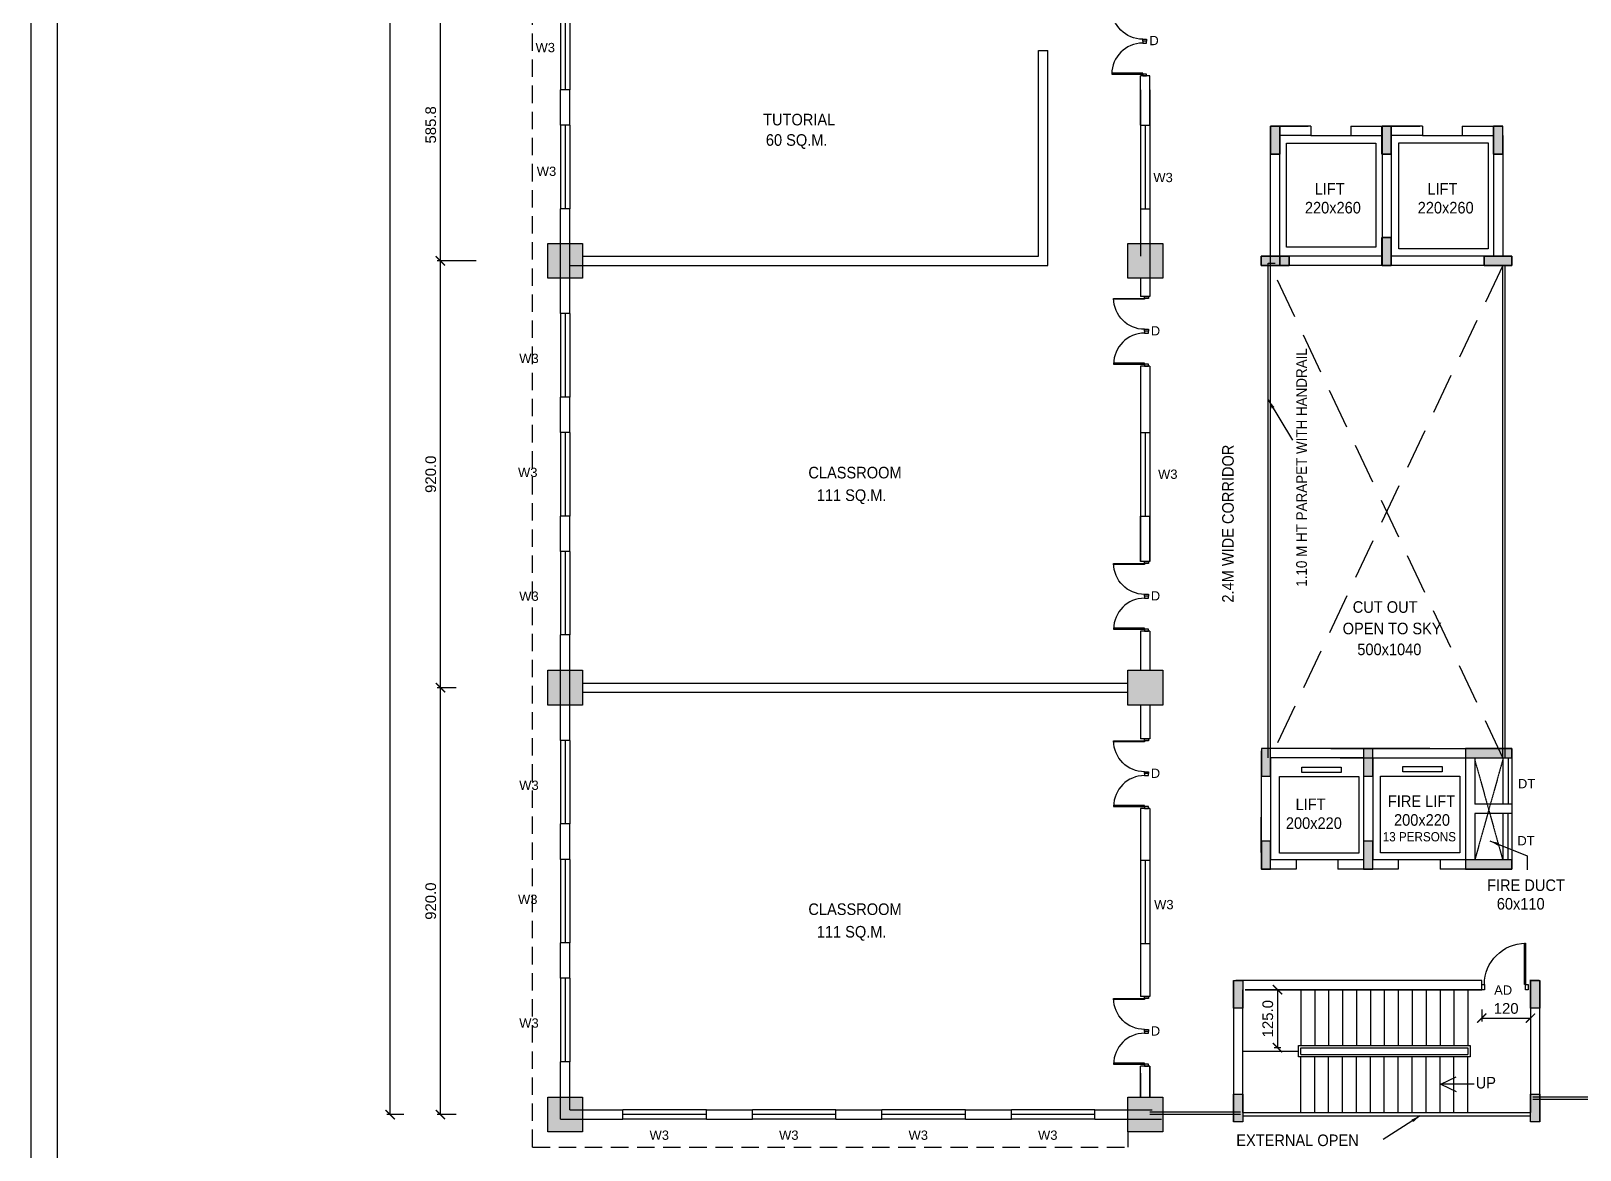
# Model space of a CAD drawing. Extents: x 53439 to 79867, y -144071 to -73305.
# Drawn here: x 58128 to 61465, y -115117 to -112705 of the extents above; entities that cross this region are included whole.
import ezdxf

# ---------------------------------------------------------------- set-up
doc = ezdxf.new("R2010")
doc.units = 0
doc.header["$LTSCALE"] = 0.1
doc.header["$MEASUREMENT"] = 0
doc.header["$PDMODE"] = 35
doc.header["$PDSIZE"] = -0.8
doc.linetypes.add('HIDDEN', pattern=[0.375, 0.25, -0.125])
doc.layers.get('0').update_dxf_attribs({"linetype": 'CONTINUOUS'})
doc.layers.get('DEFPOINTS').update_dxf_attribs({"linetype": 'CONTINUOUS'})
for name, color, linetype in [('BOR', 200, 'CONTINUOUS'), ('BOR1', 230, 'CONTINUOUS'), ('COR_HA', 40, 'CONTINUOUS'), ('DOOR', 30, 'CONTINUOUS'), ('HAT', 253, 'CONTINUOUS'), ('LAYER4', 130, 'CONTINUOUS'), ('STAIR', 142, 'CONTINUOUS'), ('TEXT', 7, 'CONTINUOUS'), ('TEXT-3', 130, 'CONTINUOUS'), ('THIN_HA', 253, 'CONTINUOUS'), ('WALL', 6, 'CONTINUOUS'), ('WIN', 102, 'CONTINUOUS')]:
    doc.layers.add(name, color=color, linetype=linetype)
doc.styles.add('1MM', font='arial.ttf')
doc.styles.add('DIM', font='arial.ttf', dxfattribs={"width": 0.7, "height": 1})
doc.styles.add('DUTCH', font='arial.ttf')
doc.dimstyles.new('KRI', dxfattribs={"dimtxt": 23, "dimasz": 20, "dimexe": 7, "dimexo": 0, "dimgap": 9, "dimtad": 1, "dimdec": 1, "dimzin": 1, "dimtxsty": '1MM', "dimblk": 'ARCHTICK', "dimcen": 0.5, "dimclrd": 252, "dimclre": 252, "dimclrt": 7, "dimaunit": 1, "dimadec": 8, "dimazin": 3, "dimtfac": 1, "dimtdec": 1, "dimtmove": 0, "dimatfit": 3})

# ---------------------------------------------------------------- blocks, each defined once
blk = doc.blocks.new('A$C764D24B9')
at = {"layer": 'DOOR'}
for points in [[(0.056, 0.111), (0.083, 0.111), (0.083, 1), (0.056, 1)], [(0, 0), (0.056, 0), (0.056, 0.111), (0, 0.111)], [(0.944, 0), (1, 0), (1, 0.111), (0.944, 0.111)]]:
    blk.add_lwpolyline(points, close=True, dxfattribs=at)
blk.add_arc((0.056, 0.111), 0.889, 0, 90, dxfattribs=at)
blk = doc.blocks.new('COL')
at = {"layer": 'LAYER4', "linetype": 'CONTINUOUS', "ltscale": 0.1}
blk.add_hatch(color=256, dxfattribs=at).paths.add_polyline_path([(3474.816, -1756.199), (3474.816, -1755.999), (3475.416, -1755.999), (3475.416, -1756.199)])
blk.add_lwpolyline([(3474.816, -1756.199), (3474.816, -1755.999), (3475.416, -1755.999), (3475.416, -1756.199)], close=True, dxfattribs=at)
blk = doc.blocks.new('HHRH')
at = {"layer": 'THIN_HA', "linetype": 'CONTINUOUS', "ltscale": 0.1}
blk.add_hatch(color=2, dxfattribs=at).paths.add_polyline_path([(-6923.03, -1177.102), (-6922.28, -1177.102), (-6922.28, -1177.852), (-6923.03, -1177.852)])
at = {"layer": 'THIN_HA', "color": 2, "linetype": 'CONTINUOUS', "ltscale": 0.1}
blk.add_lwpolyline([(-6923.03, -1177.102), (-6922.28, -1177.102), (-6922.28, -1177.852), (-6923.03, -1177.852)], close=True, dxfattribs=at)
blk = doc.blocks.new('HYTYH')
at = {"layer": 'THIN_HA', "linetype": 'CONTINUOUS', "ltscale": 0.1}
for points in [[(-6907.456, -1156.177), (-6907.256, -1156.177), (-6907.256, -1156.777), (-6907.456, -1156.777)], [(-6905.056, -1156.177), (-6904.856, -1156.177), (-6904.856, -1156.777), (-6905.056, -1156.777)], [(-6902.656, -1156.177), (-6902.456, -1156.177), (-6902.456, -1156.777), (-6902.656, -1156.777)], [(-6905.056, -1158.577), (-6904.856, -1158.577), (-6904.856, -1159.177), (-6905.056, -1159.177)], [(-6907.055, -1158.977), (-6907.055, -1159.177), (-6907.655, -1159.177), (-6907.655, -1158.977)], [(-6902.255, -1158.977), (-6902.255, -1159.177), (-6902.855, -1159.177), (-6902.855, -1158.977)], [(-6908.256, -1174.586), (-6908.056, -1174.586), (-6908.056, -1175.186), (-6908.256, -1175.186)], [(-6901.855, -1174.586), (-6901.655, -1174.586), (-6901.655, -1175.186), (-6901.855, -1175.186)], [(-6908.256, -1177.036), (-6908.056, -1177.036), (-6908.056, -1177.636), (-6908.256, -1177.636)], [(-6901.856, -1177.036), (-6901.656, -1177.036), (-6901.656, -1177.636), (-6901.856, -1177.636)]]:
    blk.add_hatch(color=2, dxfattribs=at).paths.add_polyline_path(points)
at = {"layer": 'THIN_HA', "color": 2, "linetype": 'CONTINUOUS', "ltscale": 0.1}
for points in [[(-6907.456, -1156.177), (-6907.256, -1156.177), (-6907.256, -1156.777), (-6907.456, -1156.777)], [(-6905.056, -1156.177), (-6904.856, -1156.177), (-6904.856, -1156.777), (-6905.056, -1156.777)], [(-6902.656, -1156.177), (-6902.456, -1156.177), (-6902.456, -1156.777), (-6902.656, -1156.777)], [(-6905.056, -1158.577), (-6904.856, -1158.577), (-6904.856, -1159.177), (-6905.056, -1159.177)], [(-6907.055, -1158.977), (-6907.055, -1159.177), (-6907.655, -1159.177), (-6907.655, -1158.977)], [(-6902.255, -1158.977), (-6902.255, -1159.177), (-6902.855, -1159.177), (-6902.855, -1158.977)], [(-6908.256, -1174.586), (-6908.056, -1174.586), (-6908.056, -1175.186), (-6908.256, -1175.186)], [(-6901.855, -1174.586), (-6901.655, -1174.586), (-6901.655, -1175.186), (-6901.855, -1175.186)], [(-6908.256, -1177.036), (-6908.056, -1177.036), (-6908.056, -1177.636), (-6908.256, -1177.636)], [(-6901.856, -1177.036), (-6901.656, -1177.036), (-6901.656, -1177.636), (-6901.856, -1177.636)]]:
    blk.add_lwpolyline(points, close=True, dxfattribs=at)
at = {"layer": 'THIN_HA', "color": 2, "linetype": 'CONTINUOUS'}
for p in [(0, 18.4), (12.5, 18.4), (0, 9.2), (12.5, 9.2), (0, 0), (12.5, 0)]:
    blk.add_blockref('HHRH', p, dxfattribs=at)
blk = doc.blocks.new('_ARCHTICK')
at = {"layer": 'WALL', "color": 0, "const_width": 0.15}
blk.add_lwpolyline([(-0.5, -0.5), (0.5, 0.5)], dxfattribs=at)
blk = doc.blocks.new('*D228')
at = {"layer": 'DEFPOINTS', "color": 0, "linetype": 'CONTINUOUS', "ltscale": 0.1}
for p in [(59009.9, -114120.3), (59043.9, -114120.3), (59043.9, -115040.3)]:
    blk.add_point(p, dxfattribs=at)
at = {"layer": 'WALL', "color": 252, "linetype": 'CONTINUOUS', "ltscale": 0.1}
for p, q in [((59043.9, -114120.3), (59002.9, -114120.3)), ((59009.9, -115040.3), (59009.9, -114120.3)), ((59043.9, -115040.3), (59002.9, -115040.3))]:
    blk.add_line(p, q, dxfattribs=at)
at = {"layer": 'WALL', "color": 252, "linetype": 'CONTINUOUS', "ltscale": 0.1, "xscale": 20, "yscale": 20, "zscale": 20}
for p, rotation in [((59009.9, -114120.3), 90), ((59009.9, -115040.3), 270)]:
    blk.add_blockref('_ARCHTICK', p, dxfattribs=dict(at, rotation=rotation))
at = {"layer": 'WALL', "color": 7, "linetype": 'CONTINUOUS', "ltscale": 0.1, "insert": (58989.1, -114580.3), "char_height": 23, "attachment_point": 5, "rotation": 90, "style": '1MM'}
blk.add_mtext('920.0', dxfattribs=at)
blk = doc.blocks.new('*D229')
at = {"layer": 'DEFPOINTS', "color": 0, "linetype": 'CONTINUOUS', "ltscale": 0.1}
for p in [(59009.9, -113200.3), (59086.7, -113200.3), (59043.9, -114120.3)]:
    blk.add_point(p, dxfattribs=at)
at = {"layer": 'WALL', "color": 252, "linetype": 'CONTINUOUS', "ltscale": 0.1}
for p, q in [((59086.7, -113200.3), (59002.9, -113200.3)), ((59009.9, -114120.3), (59009.9, -113200.3)), ((59043.9, -114120.3), (59002.9, -114120.3))]:
    blk.add_line(p, q, dxfattribs=at)
at = {"layer": 'WALL', "color": 252, "linetype": 'CONTINUOUS', "ltscale": 0.1, "xscale": 20, "yscale": 20, "zscale": 20}
for p, rotation in [((59009.9, -113200.3), 90), ((59009.9, -114120.3), 270)]:
    blk.add_blockref('_ARCHTICK', p, dxfattribs=dict(at, rotation=rotation))
at = {"layer": 'WALL', "color": 7, "linetype": 'CONTINUOUS', "ltscale": 0.1, "insert": (58989.1, -113660.3), "char_height": 23, "attachment_point": 5, "rotation": 90, "style": '1MM'}
blk.add_mtext('920.0', dxfattribs=at)
blk = doc.blocks.new('*D230')
at = {"layer": 'DEFPOINTS', "color": 0, "linetype": 'CONTINUOUS', "ltscale": 0.1}
for p in [(59009.9, -112614.4), (59047.5, -112614.4), (59086.7, -113200.3)]:
    blk.add_point(p, dxfattribs=at)
at = {"layer": 'WALL', "color": 252, "linetype": 'CONTINUOUS', "ltscale": 0.1}
for p, q in [((59047.5, -112614.4), (59002.9, -112614.4)), ((59009.9, -113200.3), (59009.9, -112614.4)), ((59086.7, -113200.3), (59002.9, -113200.3))]:
    blk.add_line(p, q, dxfattribs=at)
at = {"layer": 'WALL', "color": 252, "linetype": 'CONTINUOUS', "ltscale": 0.1, "xscale": 20, "yscale": 20, "zscale": 20}
for p, rotation in [((59009.9, -112614.4), 90), ((59009.9, -113200.3), 270)]:
    blk.add_blockref('_ARCHTICK', p, dxfattribs=dict(at, rotation=rotation))
at = {"layer": 'WALL', "color": 7, "linetype": 'CONTINUOUS', "ltscale": 0.1, "insert": (58989.1, -112907.3), "char_height": 23, "attachment_point": 5, "rotation": 90, "style": '1MM'}
blk.add_mtext('585.8', dxfattribs=at)
blk = doc.blocks.new('*D235')
at = {"layer": 'DEFPOINTS', "color": 0, "linetype": 'CONTINUOUS', "ltscale": 0.1}
for p in [(58901.6, -109753.6), (58931.2, -109753.6), (58931.2, -115040.3)]:
    blk.add_point(p, dxfattribs=at)
at = {"layer": 'WALL', "color": 252, "linetype": 'CONTINUOUS', "ltscale": 0.1}
for p, q in [((58931.2, -109753.6), (58894.6, -109753.6)), ((58901.6, -115040.3), (58901.6, -109753.6)), ((58931.2, -115040.3), (58894.6, -115040.3))]:
    blk.add_line(p, q, dxfattribs=at)
at = {"layer": 'WALL', "color": 252, "linetype": 'CONTINUOUS', "ltscale": 0.1, "xscale": 20, "yscale": 20, "zscale": 20}
for p, rotation in [((58901.6, -109753.6), 90), ((58901.6, -115040.3), 270)]:
    blk.add_blockref('_ARCHTICK', p, dxfattribs=dict(at, rotation=rotation))
at = {"layer": 'WALL', "color": 7, "linetype": 'CONTINUOUS', "ltscale": 0.1, "insert": (58880.9, -112396.9), "char_height": 23, "attachment_point": 5, "rotation": 90, "style": '1MM'}
blk.add_mtext('5286.7', dxfattribs=at)
blk = doc.blocks.new('*D195')
at = {"layer": 'DEFPOINTS', "color": 0, "linetype": 'CONTINUOUS', "ltscale": 0.1}
for p in [(60820.9, -114771.1), (60813.3, -114896.1), (60820.9, -114896.1)]:
    blk.add_point(p, dxfattribs=at)
at = {"layer": 'WALL', "color": 252, "linetype": 'CONTINUOUS', "ltscale": 0.1}
for p, q in [((60820.9, -114771.1), (60806.3, -114771.1)), ((60813.3, -114771.1), (60813.3, -114896.1)), ((60820.9, -114896.1), (60806.3, -114896.1))]:
    blk.add_line(p, q, dxfattribs=at)
at = {"layer": 'WALL', "color": 252, "linetype": 'CONTINUOUS', "ltscale": 0.1, "xscale": 20, "yscale": 20, "zscale": 20}
for p, rotation in [((60813.3, -114771.1), 90), ((60813.3, -114896.1), 270)]:
    blk.add_blockref('_ARCHTICK', p, dxfattribs=dict(at, rotation=rotation))
at = {"layer": 'WALL', "color": 7, "linetype": 'CONTINUOUS', "ltscale": 0.1, "insert": (60792.5, -114833.6), "char_height": 23, "attachment_point": 5, "rotation": 90, "style": '1MM'}
blk.add_mtext('125.0', dxfattribs=at)
blk = doc.blocks.new('*D153')
at = {"layer": 'DEFPOINTS', "color": 0, "linetype": 'CONTINUOUS', "ltscale": 0.1}
for p in [(61253.5, -114813.9), (61358.5, -114813.9), (61358.5, -114832.4)]:
    blk.add_point(p, dxfattribs=at)
at = {"layer": 'HAT', "color": 252, "ltscale": 0.1}
for p, q in [((61253.5, -114813.9), (61253.5, -114839.4)), ((61253.5, -114832.4), (61358.5, -114832.4)), ((61358.5, -114813.9), (61358.5, -114839.4))]:
    blk.add_line(p, q, dxfattribs=at)
at = {"layer": 'HAT', "color": 252, "linetype": 'CONTINUOUS', "ltscale": 0.1, "xscale": 20, "yscale": 20, "zscale": 20, "rotation": 180}
blk.add_blockref('_ARCHTICK', (61253.5, -114832.4), dxfattribs=at)
at = {"layer": 'HAT', "color": 252, "linetype": 'CONTINUOUS', "ltscale": 0.1, "xscale": 20, "yscale": 20, "zscale": 20}
blk.add_blockref('_ARCHTICK', (61358.5, -114832.4), dxfattribs=at)
at = {"layer": 'HAT', "color": 7, "linetype": 'CONTINUOUS', "ltscale": 0.1, "insert": (61306, -114811.6), "char_height": 23, "attachment_point": 5, "style": '1MM'}
blk.add_mtext('120', dxfattribs=at)

msp = doc.modelspace()

# ---------------------------------------------------------------- hatches: boundary and pattern name
at = {"layer": 'LAYER4', "linetype": 'CONTINUOUS', "ltscale": 0.1}
for points in [[(61318.54, -114271.09), (61318.54, -114251.09), (61218.54, -114251.09), (61218.54, -114271.09)], [(61318.54, -114511.09), (61318.54, -114491.09), (61218.54, -114491.09), (61218.54, -114511.09)], [(60718.4, -114751.09), (60738.4, -114751.09), (60738.4, -114811.09), (60718.4, -114811.09)], [(60718.54, -114996.09), (60738.54, -114996.09), (60738.54, -115056.09), (60718.54, -115056.09)], [(61358.54, -114996.09), (61378.54, -114996.09), (61378.54, -115056.09), (61358.54, -115056.09)]]:
    msp.add_hatch(color=256, dxfattribs=at).paths.add_polyline_path(points)

# ---------------------------------------------------------------- linework, layer by layer
at = {"layer": 'BOR'}
msp.add_lwpolyline([(74392.11, -108900.79), (58184.29, -108900.79), (58184.29, -117092.07), (74392.11, -117092.07)], close=True, dxfattribs=at)
at = {"layer": 'BOR1'}
msp.add_lwpolyline([(74448.63, -108844.26), (58127.76, -108844.26), (58127.76, -117148.6), (74448.63, -117148.6)], close=True, dxfattribs=at)
at = {"layer": 'COR_HA', "linetype": 'CONTINUOUS', "ltscale": 0.1}
for p, q in [((60885.52, -112930.25, 0), (60971.55, -112930.25, 0)), ((61125.52, -112930.25, 0), (61211.55, -112930.25, 0))]:
    msp.add_line(p, q, dxfattribs=at)
for points in [[(60832.55, -112946.69), (61025.42, -112946.69), (61025.42, -113170.99), (60832.55, -113170.99)], [(61074.89, -112946.1), (61267.08, -112946.1), (61267.08, -113174.69), (61074.89, -113174.69)]]:
    msp.add_lwpolyline(points, close=True, dxfattribs=at)
at = {"layer": 'DOOR', "linetype": 'HIDDEN', "ltscale": 1500}
for p, q in [((59208.54, -115110.25), (59208.54, -109683.59, 0)), ((60491.04, -115077.75), (60491.04, -115110.25)), ((59208.54, -115110.25), (60491.04, -115110.25))]:
    msp.add_line(p, q, dxfattribs=at)
at = {"layer": 'DOOR', "linetype": 'CONTINUOUS', "ltscale": 0.1}
for p, q in [((60858.54, -114916.09), (60858.54, -114891.09)), ((60858.54, -114891.09), (61228.54, -114891.09)), ((61228.54, -114891.09), (61228.54, -114916.09)), ((61228.54, -114916.09), (60858.54, -114916.09))]:
    msp.add_line(p, q, dxfattribs=at)
for points in [[(60863.54, -114896.09), (61223.54, -114896.09)], [(60863.54, -114911.09), (60863.54, -114896.09)], [(61223.54, -114896.09), (61223.54, -114911.09)], [(60863.54, -114911.09), (61223.54, -114911.09)]]:
    msp.add_lwpolyline(points, dxfattribs=at)
at = {"layer": 'LAYER4', "linetype": 'CONTINUOUS', "ltscale": 0.1}
for p, q in [((60778.54, -113190.25), (60808.54, -113190.25)), ((61318.54, -113190.25, 0), (61277.86, -113190.25, 0)), ((61298.54, -113210.25, 0), (61277.86, -113210.25, 0)), ((61298.54, -114271.09), (61298.54, -113210.25)), ((61298.54, -114271.09, 0), (61298.54, -113210.25, 0)), ((61303.54, -114271.09), (61303.54, -113210.25)), ((61303.54, -114271.09, 0), (61303.54, -113210.25, 0)), ((61311.15, -114371.09), (61311.15, -114271.09, 0)), ((61309.75, -114391.09), (61309.75, -114491.09, 0))]:
    msp.add_line(p, q, dxfattribs=at)
at = {"layer": 'LAYER4', "color": 1, "linetype": 'HIDDEN', "ltscale": 3500}
for p, q in [((61298.54, -113210.25), (60798.54, -114271.09)), ((61298.54, -114271.09), (60798.54, -113210.25, 0))]:
    msp.add_line(p, q, dxfattribs=at)
at = {"layer": 'LAYER4', "color": 1, "linetype": 'HIDDEN', "ltscale": 35}
for p, q in [((61298.54, -114276.09, 0), (61238.54, -114491.09, 0)), ((61238.54, -114276.09, 0), (61298.54, -114491.09))]:
    msp.add_line(p, q, dxfattribs=at)
at = {"layer": 'LAYER4', "linetype": 'CONTINUOUS', "ltscale": 0.1, "elevation": 0}
for points in [[(60793.54, -114271.09), (60793.54, -113205.25), (60808.54, -113205.25)], [(60793.54, -114271.09), (60793.54, -113205.25), (60808.54, -113205.25)], [(60798.54, -114271.09), (60798.54, -113210.25), (60808.54, -113210.25)], [(60798.54, -114271.09), (60798.54, -113210.25), (60808.54, -113210.25)], [(61287.86, -113210.25), (61277.86, -113210.25)], [(60733.4, -115035.25), (60538.54, -115035.25)], [(60733.4, -115040.25), (60538.54, -115040.25)]]:
    msp.add_lwpolyline(points, dxfattribs=at)
at = {"layer": 'LAYER4', "linetype": 'CONTINUOUS', "ltscale": 0.1}
for points in [[(61318.54, -114271.09), (61318.54, -114251.09), (61218.54, -114251.09), (61218.54, -114271.09)], [(60865.67, -114291.37), (60950.37, -114291.37), (60950.37, -114303.05), (60865.67, -114303.05)], [(61083.27, -114290.15), (61167.97, -114290.15), (61167.97, -114301.82), (61083.27, -114301.82)], [(60817.9, -114311.99), (60988.72, -114311.99), (60988.72, -114477.15), (60817.9, -114477.15)], [(61035.5, -114310.77), (61206.33, -114310.77), (61206.33, -114475.93), (61035.5, -114475.93)], [(61318.54, -114511.09), (61318.54, -114491.09), (61218.54, -114491.09), (61218.54, -114511.09)]]:
    msp.add_lwpolyline(points, close=True, dxfattribs=at)
for points in [[(60718.4, -114751.09), (60738.4, -114751.09), (60738.4, -114811.09), (60718.4, -114811.09), (60718.4, -114751.09)], [(60718.54, -114996.09), (60738.54, -114996.09), (60738.54, -115056.09), (60718.54, -115056.09), (60718.54, -114996.09)], [(61358.54, -114996.09), (61378.54, -114996.09), (61378.54, -115056.09), (61358.54, -115056.09), (61358.54, -114996.09)], [(61558.54, -115002.75), (61363.54, -115002.75)], [(60738.54, -115036.09), (61358.4, -115036.09)], [(61558.54, -115007.75), (61363.54, -115007.75)], [(60738.54, -115043.09), (61358.4, -115043.09)]]:
    msp.add_lwpolyline(points, dxfattribs=at)
at = {"layer": 'STAIR', "linetype": 'CONTINUOUS', "ltscale": 0.1}
msp.add_line((60858.54, -114904.35), (60738.54, -114904.35), dxfattribs=at)
for points in [[(60863.54, -114771.09), (60863.54, -114891.09)], [(60893.54, -114771.09), (60893.54, -114891.09)], [(60923.54, -114771.09), (60923.54, -114891.09)], [(60953.54, -114771.09), (60953.54, -114891.09)], [(60983.54, -114771.09), (60983.54, -114891.09)], [(61013.54, -114771.09), (61013.54, -114891.09)], [(61043.54, -114771.09), (61043.54, -114891.09)], [(61073.54, -114771.09), (61073.54, -114891.09)], [(61103.54, -114771.09), (61103.54, -114891.09)], [(61133.54, -114771.09), (61133.54, -114891.09)], [(61163.54, -114771.09), (61163.54, -114891.09)], [(61193.54, -114771.09), (61193.54, -114891.09)], [(61223.54, -114771.09), (61223.54, -114891.09)], [(60863.54, -115036.09), (60863.54, -114916.09)], [(60893.54, -115036.09), (60893.54, -114916.09)], [(60923.54, -115036.09), (60923.54, -114916.09)], [(60953.54, -115036.09), (60953.54, -114916.09)], [(60983.54, -115036.09), (60983.54, -114916.09)], [(61013.54, -115036.09), (61013.54, -114916.09)], [(61043.54, -115036.09), (61043.54, -114916.09)], [(61073.54, -115036.09), (61073.54, -114916.09)], [(61103.54, -115036.09), (61103.54, -114916.09)], [(61133.54, -115036.09), (61133.54, -114916.09)], [(61163.54, -115036.09), (61163.54, -114916.09)], [(61193.54, -115036.09), (61193.54, -114916.09)], [(61223.54, -115036.09), (61223.54, -114916.09)]]:
    msp.add_lwpolyline(points, dxfattribs=at)
at = {"layer": 'WALL', "linetype": 'CONTINUOUS', "ltscale": 0.1}
for p, q in [((60298.54, -113190.25, 0), (60298.54, -112746.92, 0)), ((60318.54, -113210.25, 0), (60318.54, -112746.92, 0)), ((60518.54, -112908.17, 0), (60518.54, -112801.92, 0)), ((60538.54, -112908.17, 0), (60538.54, -112801.92, 0)), ((59268.54, -112908.17), (59268.54, -112831.92)), ((59268.54, -112908.17), (59268.54, -112831.92)), ((59268.54, -112908.17), (59268.54, -112831.92)), ((59268.54, -112908.17), (59268.54, -112831.92)), ((59288.54, -112831.92, 0), (59268.54, -112831.92, 0)), ((59288.54, -112908.17), (59288.54, -112831.92)), ((59288.54, -112908.17), (59288.54, -112831.92)), ((59288.54, -112908.17), (59288.54, -112831.92)), ((59288.54, -112908.17), (59288.54, -112831.92)), ((60518.54, -112831.92, 0), (60518.54, -112908.17, 0)), ((60518.54, -112831.92, 0), (60518.54, -112908.17, 0)), ((60518.54, -112908.17, 0), (60518.54, -112831.92, 0)), ((60518.54, -112908.17, 0), (60518.54, -112831.92, 0)), ((60538.54, -112831.92, 0), (60538.54, -112908.17, 0)), ((60538.54, -112831.92, 0), (60538.54, -112908.17, 0)), ((60538.54, -112908.17, 0), (60538.54, -112831.92, 0)), ((60538.54, -112908.17, 0), (60538.54, -112831.92, 0)), ((59288.54, -112908.17, 0), (59268.54, -112908.17, 0)), ((60518.54, -112908.17), (60538.54, -112908.17)), ((60798.54, -113210.25, 0), (60798.54, -112910.25, 0)), ((60798.54, -113210.25, 0), (60798.54, -112910.25, 0)), ((60885.52, -112910.25, 0), (60808.54, -112910.25, 0)), ((60818.54, -112910.25, 0), (60879.77, -112910.25, 0)), ((60818.54, -113210.25, 0), (60818.54, -112910.25, 0)), ((60818.54, -113190.25, 0), (60818.54, -112930.25, 0)), ((60885.52, -112930.25, 0), (60818.54, -112930.25)), ((60885.52, -112910.25, 0), (60885.52, -112930.25, 0)), ((60971.55, -112910.25, 0), (61058.54, -112910.25, 0)), ((60971.55, -112910.25, 0), (60971.55, -112930.25, 0)), ((60971.55, -112930.25, 0), (61038.54, -112930.25)), ((61038.54, -112930.25), (61038.54, -113190.25)), ((61125.52, -112910.25, 0), (61048.54, -112910.25, 0)), ((61058.54, -112910.25, 0), (61119.77, -112910.25, 0)), ((61058.54, -112930.25), (61058.54, -113190.25)), ((61125.52, -112930.25, 0), (61058.54, -112930.25, 0)), ((61125.52, -112910.25, 0), (61125.52, -112930.25, 0)), ((61211.55, -112910.25, 0), (61298.54, -112910.25, 0)), ((61211.55, -112910.25, 0), (61211.55, -112930.25, 0)), ((61211.55, -112930.25, 0), (61278.54, -112930.25, 0)), ((61278.54, -112930.25, 0), (61278.54, -113190.25, 0)), ((61298.54, -112930.25, 0), (61298.54, -113190.25, 0)), ((59268.54, -113314), (59268.54, -113088.17)), ((59268.54, -113314), (59268.54, -113088.17)), ((59288.54, -113088.17, 0), (59268.54, -113088.17, 0)), ((59288.54, -113314), (59288.54, -113088.17)), ((60518.54, -113088.17, 0), (60518.54, -113190.25, 0)), ((60518.54, -113088.17), (60538.54, -113088.17)), ((60538.54, -113088.17, 0), (60538.54, -113237.75, 0)), ((59316.04, -113190.25), (60298.54, -113190.25)), ((61038.54, -113190.25), (60818.54, -113190.25)), ((60818.54, -113190.25), (60818.54, -113210.25)), ((61277.86, -113190.25, 0), (61058.54, -113190.25)), ((59288.54, -113314), (59288.54, -113210.25)), ((59288.54, -113210.25), (60318.54, -113210.25)), ((60518.54, -113237.75, 0), (60518.54, -113277.02, 0)), ((60538.54, -113237.75, 0), (60538.54, -113277.02, 0)), ((61298.54, -113210.25, 0), (60808.54, -113210.25)), ((59288.54, -113314, 0), (59268.54, -113314, 0)), ((60518.54, -113427.02, 0), (60518.54, -113570.25, 0)), ((60538.54, -113427.02, 0), (60538.54, -113570.25, 0)), ((59268.54, -113570.25), (59268.54, -113494)), ((59268.54, -113570.25), (59268.54, -113494)), ((59268.54, -113570.25), (59268.54, -113494)), ((59288.54, -113494, 0), (59268.54, -113494, 0)), ((59288.54, -113570.25), (59288.54, -113494)), ((59288.54, -113570.25), (59288.54, -113494)), ((59288.54, -113570.25), (59288.54, -113494)), ((59288.54, -113538.23, 0), (59288.54, -113494, 0)), ((59288.54, -113538.23, 0), (59288.54, -113494, 0)), ((59288.54, -113538.23, 0), (59288.54, -113494, 0)), ((59288.54, -113570.25, 0), (59268.54, -113570.25, 0)), ((60518.54, -113570.25, 0), (60538.54, -113570.25, 0)), ((59268.54, -113826.5), (59268.54, -113750.25)), ((59268.54, -113826.5), (59268.54, -113750.25)), ((59268.54, -113826.5), (59268.54, -113750.25)), ((59288.54, -113750.25, 0), (59268.54, -113750.25, 0)), ((59288.54, -113826.5), (59288.54, -113750.25)), ((59288.54, -113826.5), (59288.54, -113750.25)), ((59288.54, -113826.5), (59288.54, -113750.25)), ((60518.54, -113750.25, 0), (60518.54, -113848.21, 0)), ((60518.54, -113848.21, 0), (60518.54, -113750.25, 0)), ((60518.54, -113848.21, 0), (60518.54, -113750.25, 0)), ((60518.54, -113750.25, 0), (60538.54, -113750.25, 0)), ((60538.54, -113750.25, 0), (60538.54, -113848.21, 0)), ((60538.54, -113750.25, 0), (60538.54, -113848.21, 0)), ((60538.54, -113848.21, 0), (60538.54, -113750.25, 0)), ((60538.54, -113848.21, 0), (60538.54, -113750.25, 0)), ((59288.54, -113826.5, 0), (59268.54, -113826.5, 0)), ((60518.54, -113998.21, 0), (60518.54, -114082.75, 0)), ((60538.54, -113998.21, 0), (60538.54, -114082.75, 0)), ((59268.54, -114234), (59268.54, -114006.5)), ((59268.54, -114234), (59268.54, -114006.5)), ((59288.54, -114006.5, 0), (59268.54, -114006.5, 0)), ((59288.54, -114234), (59288.54, -114006.5)), ((59288.54, -114234), (59288.54, -114130.25)), ((59316.04, -114110.25), (60491.04, -114110.25)), ((59316.04, -114130.25), (60491.04, -114130.25)), ((60518.54, -114157.75, 0), (60518.54, -114230.51, 0)), ((60538.54, -114157.75, 0), (60538.54, -114230.51, 0)), ((59288.54, -114234, 0), (59268.54, -114234, 0)), ((60778.54, -114256.09, 0), (60778.54, -114511.09, 0)), ((60798.54, -114271.09, 0), (60798.54, -114491.09, 0)), ((60928.54, -114251.09), (61168.54, -114251.09)), ((60948.4, -114271.09), (61148.4, -114271.09)), ((60998.54, -114271.09, 0), (60998.54, -114491.09, 0)), ((60998.54, -114271.09, 0), (60998.54, -114491.09, 0)), ((61018.54, -114271.09, 0), (61018.54, -114491.09, 0)), ((61218.54, -114271.09, 0), (61218.54, -114491.09, 0)), ((61238.54, -114271.09, 0), (61238.54, -114371.09, 0)), ((61298.54, -114271.09), (61298.54, -114371.09)), ((61318.54, -114251.09), (61318.54, -114511.09)), ((61218.54, -114276.09, 0), (61218.54, -114491.09, 0)), ((61318.54, -114322.75), (61318.54, -114475.25)), ((61318.54, -114371.09), (61238.54, -114371.09)), ((60518.54, -114380.51, 0), (60518.54, -114491.69, 0)), ((60538.54, -114380.51, 0), (60538.54, -114491.69, 0)), ((60778.54, -114475.25, 0), (60778.54, -114399, 0)), ((61238.54, -114391.09, 0), (61238.54, -114491.09, 0)), ((61318.54, -114391.09), (61238.54, -114391.09)), ((61298.54, -114391.09), (61298.54, -114491.09)), ((59268.54, -114490.25), (59268.54, -114414)), ((59268.54, -114490.25), (59268.54, -114414)), ((59288.54, -114414, 0), (59268.54, -114414, 0)), ((59288.54, -114458.23, 0), (59288.54, -114414, 0)), ((59288.54, -114490.25, 0), (59288.54, -114414, 0)), ((59288.54, -114490.25, 0), (59268.54, -114490.25, 0)), ((60518.54, -114491.69, 0), (60538.54, -114491.69, 0)), ((60998.54, -114491.09, 0), (60798.54, -114491.09, 0)), ((60853.54, -114491.09, 0), (60853.54, -114511.09, 0)), ((60943.54, -114491.09, 0), (60943.54, -114511.09, 0)), ((61298.54, -114491.09), (61018.54, -114491.09, 0)), ((61073.54, -114491.09, 0), (61073.54, -114511.09, 0)), ((61163.54, -114491.09, 0), (61163.54, -114511.09, 0)), ((60853.54, -114511.09, 0), (60778.54, -114511.09, 0)), ((61073.54, -114511.09, 0), (60943.54, -114511.09, 0)), ((61218.54, -114511.09, 0), (61163.54, -114511.09, 0)), ((61318.54, -114511.09), (61163.54, -114511.09, 0)), ((59268.54, -114746.5), (59268.54, -114670.25)), ((59268.54, -114746.5), (59268.54, -114670.25)), ((59288.54, -114670.25, 0), (59268.54, -114670.25, 0)), ((59288.54, -114746.5), (59288.54, -114670.25)), ((59288.54, -114746.5), (59288.54, -114670.25)), ((60518.54, -114671.69, 0), (60518.54, -114785.84, 0)), ((60518.54, -114671.69, 0), (60538.54, -114671.69, 0)), ((60538.54, -114671.69, 0), (60538.54, -114785.84, 0)), ((59288.54, -114746.5, 0), (59268.54, -114746.5, 0)), ((60718.54, -114751.09), (60718.54, -115056.09)), ((61253.54, -114751.09), (60723.54, -114751.09)), ((61253.54, -114751.09), (60723.54, -114751.09)), ((61253.54, -114771.09), (60743.54, -114771.09)), ((60743.54, -114771.09), (61253.54, -114771.09)), ((61253.54, -114771.09, 0), (61253.54, -114751.09, 0)), ((61377.29, -114751.09), (61357.29, -114751.09)), ((61377.29, -114751.09), (61357.29, -114751.09)), ((61358.54, -114751.09), (61358.54, -115036.09)), ((61378.54, -115056.09), (61378.54, -114751.09)), ((59268.54, -115050.25), (59268.54, -114926.5)), ((59288.54, -114926.5, 0), (59268.54, -114926.5, 0)), ((59288.54, -115030.25), (59288.54, -114926.5)), ((60518.54, -115002.75, 0), (60518.54, -114935.84, 0)), ((60538.54, -114935.84, 0), (60538.54, -115002.75, 0)), ((60538.54, -114935.84, 0), (60538.54, -115002.75, 0)), ((60538.54, -115002.75, 0), (60538.54, -114935.84, 0)), ((60518.54, -114950.84, 0), (60518.54, -115002.75, 0)), ((60518.54, -114950.84, 0), (60518.54, -115002.75, 0)), ((61165.57, -114974.61), (61198.07, -114958.61)), ((61237.07, -114974.61), (61165.57, -114974.61)), ((61165.57, -114974.61), (61198.07, -114990.61)), ((59288.54, -115030.25, 0), (59403.08, -115030.25, 0)), ((59341.04, -115030.25, 0), (59403.08, -115030.25, 0)), ((59403.08, -115050.25), (59403.08, -115030.25)), ((59583.08, -115030.25, 0), (59682.08, -115030.25, 0)), ((59583.08, -115030.25, 0), (59682.08, -115030.25, 0)), ((59583.08, -115030.25, 0), (59682.08, -115030.25, 0)), ((59583.08, -115030.25, 0), (59682.08, -115030.25, 0)), ((59583.08, -115050.25), (59583.08, -115030.25)), ((59682.08, -115050.25), (59682.08, -115030.25)), ((59862.08, -115030.25, 0), (59961.08, -115030.25, 0)), ((59862.08, -115030.25, 0), (59961.08, -115030.25, 0)), ((59862.08, -115030.25, 0), (59961.08, -115030.25, 0)), ((59862.08, -115030.25, 0), (59961.08, -115030.25, 0)), ((59862.08, -115050.25), (59862.08, -115030.25)), ((59961.08, -115050.25), (59961.08, -115030.25)), ((60141.08, -115030.25, 0), (60240.08, -115030.25, 0)), ((60141.08, -115030.25, 0), (60240.08, -115030.25, 0)), ((60141.08, -115030.25, 0), (60240.08, -115030.25, 0)), ((60141.08, -115030.25, 0), (60240.08, -115030.25, 0)), ((60141.08, -115050.25), (60141.08, -115030.25)), ((60240.08, -115050.25, 0), (60240.08, -115030.25, 0)), ((60420.08, -115030.25, 0), (60518.54, -115030.25, 0)), ((60420.08, -115050.25, 0), (60420.08, -115030.25, 0)), ((60444.54, -115030.25, 0), (60543.54, -115030.25, 0)), ((59268.54, -115050.25, 0), (59403.08, -115050.25, 0)), ((59341.04, -115050.25, 0), (59403.08, -115050.25, 0)), ((59583.08, -115050.25, 0), (59682.08, -115050.25, 0)), ((59583.08, -115050.25, 0), (59682.08, -115050.25, 0)), ((59583.08, -115050.25, 0), (59682.08, -115050.25, 0)), ((59583.08, -115050.25, 0), (59682.08, -115050.25, 0)), ((59583.08, -115050.25, 0), (59682.08, -115050.25, 0)), ((59583.08, -115050.25, 0), (59682.08, -115050.25, 0)), ((59862.08, -115050.25, 0), (59961.08, -115050.25, 0)), ((59862.08, -115050.25, 0), (59961.08, -115050.25, 0)), ((59862.08, -115050.25, 0), (59961.08, -115050.25, 0)), ((59862.08, -115050.25, 0), (59961.08, -115050.25, 0)), ((59862.08, -115050.25, 0), (59961.08, -115050.25, 0)), ((59862.08, -115050.25, 0), (59961.08, -115050.25, 0)), ((60141.08, -115050.25, 0), (60240.08, -115050.25, 0)), ((60141.08, -115050.25, 0), (60240.08, -115050.25, 0)), ((60141.08, -115050.25, 0), (60240.08, -115050.25, 0)), ((60141.08, -115050.25, 0), (60240.08, -115050.25, 0)), ((60141.08, -115050.25, 0), (60240.08, -115050.25, 0)), ((60141.08, -115050.25, 0), (60240.08, -115050.25, 0)), ((60420.08, -115050.25, 0), (60563.54, -115050.25, 0)), ((60444.54, -115050.25, 0), (60563.54, -115050.25, 0)), ((60444.54, -115050.25, 0), (60543.54, -115050.25, 0))]:
    msp.add_line(p, q, dxfattribs=at)
at = {"layer": 'WALL', "color": 6, "linetype": 'CONTINUOUS', "ltscale": 0.1}
for p, q in [((60298.54, -112746.92, 0), (60318.54, -112746.92, 0)), ((60538.54, -112801.92, 0), (60518.54, -112801.92, 0)), ((60538.54, -113277.02, 0), (60518.54, -113277.02, 0)), ((60538.54, -113427.02, 0), (60518.54, -113427.02, 0)), ((60538.54, -113848.21, 0), (60518.54, -113848.21, 0)), ((60538.54, -113998.21, 0), (60518.54, -113998.21, 0)), ((60538.54, -114230.51, 0), (60518.54, -114230.51, 0)), ((60538.54, -114380.51, 0), (60518.54, -114380.51, 0)), ((60518.54, -114491.69, 0), (60538.54, -114491.69, 0)), ((60538.54, -114785.84, 0), (60518.54, -114785.84, 0)), ((60538.54, -114935.84, 0), (60518.54, -114935.84, 0))]:
    msp.add_line(p, q, dxfattribs=at)
at = {"layer": 'WALL', "linetype": 'CONTINUOUS', "ltscale": 0.1}
for points in [[(59288.54, -112831.92), (59268.54, -112831.92)], [(59288.54, -112908.17), (59268.54, -112908.17)], [(60518.54, -112908.17), (60538.54, -112908.17)], [(59288.54, -113088.17), (59268.54, -113088.17)], [(60518.54, -113088.17), (60538.54, -113088.17)], [(59288.54, -113314), (59268.54, -113314)], [(59288.54, -113494), (59268.54, -113494)], [(59288.54, -113570.25), (59268.54, -113570.25)], [(60518.54, -113570.25), (60538.54, -113570.25)], [(59288.54, -113750.25), (59268.54, -113750.25)], [(60518.54, -113750.25), (60538.54, -113750.25)], [(59288.54, -113826.5), (59268.54, -113826.5)], [(59288.54, -114006.5), (59268.54, -114006.5)], [(59288.54, -114234), (59268.54, -114234)], [(61141.39, -114251.09), (60793.54, -114251.09)], [(60998.54, -114271.09), (60798.54, -114271.09)], [(61141.39, -114271.09), (61298.54, -114271.09)], [(61164.6, -114251.09), (61318.54, -114251.09)], [(59288.54, -114414), (59268.54, -114414)], [(59288.54, -114490.25), (59268.54, -114490.25)], [(59288.54, -114670.25), (59268.54, -114670.25)], [(59288.54, -114746.5), (59268.54, -114746.5)], [(60738.54, -115036.09), (60738.54, -114771.09)], [(59288.54, -114926.5), (59268.54, -114926.5)], [(59403.08, -115050.25), (59403.08, -115030.25)], [(59583.08, -115050.25), (59583.08, -115030.25)], [(59682.08, -115050.25), (59682.08, -115030.25)], [(59862.08, -115050.25), (59862.08, -115030.25)], [(59961.08, -115050.25), (59961.08, -115030.25)], [(60141.08, -115050.25), (60141.08, -115030.25)], [(60240.08, -115050.25), (60240.08, -115030.25)], [(60420.08, -115050.25), (60420.08, -115030.25)]]:
    msp.add_lwpolyline(points, dxfattribs=at)
at = {"layer": 'WALL', "linetype": 'CONTINUOUS', "ltscale": 0.1, "elevation": 0}
for points in [[(60518.54, -114491.69), (60538.54, -114491.69)], [(60518.54, -114671.69), (60538.54, -114671.69)]]:
    msp.add_lwpolyline(points, dxfattribs=at)
at = {"layer": 'WIN'}
for p, q in [((59288.54, -112596.92, 0), (59288.54, -112831.92, 0)), ((59268.54, -112651.92, 0), (59268.54, -112831.92, 0)), ((59278.54, -112651.92, 0), (59278.54, -112831.92, 0)), ((59268.54, -112908.17, 0), (59268.54, -113088.17, 0)), ((59278.54, -112908.17, 0), (59278.54, -113088.17, 0)), ((59288.54, -112908.17, 0), (59288.54, -113088.17, 0)), ((60518.54, -112908.17), (60518.54, -113088.17)), ((60528.54, -112908.17), (60528.54, -113088.17)), ((60538.54, -112908.17), (60538.54, -113088.17)), ((59268.54, -113314, 0), (59268.54, -113494, 0)), ((59278.54, -113314, 0), (59278.54, -113494, 0)), ((59288.54, -113314, 0), (59288.54, -113494, 0)), ((59268.54, -113570.25, 0), (59268.54, -113750.25, 0)), ((59278.54, -113570.25, 0), (59278.54, -113750.25, 0)), ((59288.54, -113570.25, 0), (59288.54, -113750.25, 0)), ((60518.54, -113570.25, 0), (60518.54, -113750.25, 0)), ((60528.54, -113570.25, 0), (60528.54, -113750.25, 0)), ((60538.54, -113570.25, 0), (60538.54, -113750.25, 0)), ((59268.54, -113826.5, 0), (59268.54, -114006.5, 0)), ((59278.54, -113826.5, 0), (59278.54, -114006.5, 0)), ((59288.54, -113826.5, 0), (59288.54, -114006.5, 0)), ((59268.54, -114234, 0), (59268.54, -114414, 0)), ((59278.54, -114234, 0), (59278.54, -114414, 0)), ((59288.54, -114234, 0), (59288.54, -114414, 0)), ((59268.54, -114490.25, 0), (59268.54, -114670.25, 0)), ((59278.54, -114490.25, 0), (59278.54, -114670.25, 0)), ((59288.54, -114490.25, 0), (59288.54, -114670.25, 0)), ((60518.54, -114491.69, 0), (60518.54, -114671.69, 0)), ((60528.54, -114491.69, 0), (60528.54, -114671.69, 0)), ((60538.54, -114491.69, 0), (60538.54, -114671.69, 0)), ((59268.54, -114746.5, 0), (59268.54, -114926.5, 0)), ((59278.54, -114746.5, 0), (59278.54, -114926.5, 0)), ((59288.54, -114746.5, 0), (59288.54, -114926.5, 0)), ((59583.08, -115030.25), (59403.08, -115030.25)), ((59583.08, -115040.25), (59403.08, -115040.25)), ((59862.08, -115030.25), (59682.08, -115030.25)), ((59862.08, -115040.25), (59682.08, -115040.25)), ((60141.08, -115030.25), (59961.08, -115030.25)), ((60141.08, -115040.25), (59961.08, -115040.25)), ((60420.08, -115030.25, 0), (60240.08, -115030.25, 0)), ((60420.08, -115040.25, 0), (60240.08, -115040.25, 0)), ((59583.08, -115050.25), (59403.08, -115050.25)), ((59862.08, -115050.25), (59682.08, -115050.25)), ((60141.08, -115050.25), (59961.08, -115050.25)), ((60420.08, -115050.25, 0), (60240.08, -115050.25, 0))]:
    msp.add_line(p, q, dxfattribs=at)

# ---------------------------------------------------------------- block references
at = {"layer": 'LAYER4', "linetype": 'CONTINUOUS', "extrusion": (0, 0, -1), "xscale": 100, "yscale": 100, "zscale": -100, "rotation": 270}
for p in [(114801.33, 234571.31), (114561.33, 234571.31), (114321.33, 234571.31, 0), (114561.33, 234331.31), (114821.33, 233230.47, 0), (114601.33, 233230.47, 0), (114821.33, 233030.47, 0), (114601.33, 233030.47, 0)]:
    msp.add_blockref('COL', p, dxfattribs=at)
at = {"layer": 'LAYER4', "linetype": 'CONTINUOUS', "extrusion": (0, 0, -1), "xscale": 100, "yscale": 100, "zscale": -100}
for p in [(-408320.1, 62409.62), (-408800.1, 62409.62)]:
    msp.add_blockref('COL', p, dxfattribs=at)
at = {"layer": 'THIN_HA', "color": 2, "linetype": 'CONTINUOUS', "xscale": 100, "yscale": 100, "zscale": 100}
msp.add_blockref('HYTYH', (751544.01, 2707.49), dxfattribs=at)
at = {"layer": 'WALL', "linetype": 'CONTINUOUS', "ltscale": 0.1, "yscale": 75.00000000106229, "rotation": 90}
for p, xscale, zscale in [((60531.34, -112651.92), -75.00000000106229, 75.0000000010459), ((60531.34, -112801.92), 75.00000000106229, 75.00000000106229), ((60535.31, -113277.02), -75.00000000106229, 75.0000000010459), ((60535.31, -113427.02), 75.00000000106229, 75.00000000106229), ((60535.31, -113848.21), -75.00000000106229, 75.0000000010459), ((60535.31, -113998.21), 75.00000000106229, 75.00000000106229), ((60535.31, -114230.51), -75.00000000106229, 75.0000000010459), ((60535.31, -114380.51), 75.00000000106229, 75.00000000106229), ((60535.31, -114785.84), -75.00000000106229, 75.0000000010459), ((60535.31, -114935.84), 75.00000000106229, 75.00000000106229)]:
    msp.add_blockref('A$C764D24B9', p, dxfattribs=dict(at, xscale=xscale, zscale=zscale))
at = {"layer": 'WALL', "linetype": 'CONTINUOUS', "ltscale": 0.1, "xscale": -100, "yscale": 100, "zscale": 100}
msp.add_blockref('A$C764D24B9', (61353.54, -114771.09), dxfattribs=at)

# ---------------------------------------------------------------- texts
at = {"style": 'DIM'}
for s, p in [('W3', (59214.86, -112750.67)), ('D', (60537.31, -112735.56, 0)), ('W3', (59217.48, -113017.37)), ('W3', (60545.92, -113030.79)), ('D', (60540.38, -113361.15, 0)), ('W3', (59179.72, -113420.51)), ('W3', (59177.1, -113666.31)), ('W3', (60556.07, -113670.17, 0)), ('W3', (59179.72, -113933.01)), ('D', (60540.38, -113932.34, 0)), ('D', (60540.38, -114314.64, 0)), ('W3', (59179.72, -114340.51)), ('DT', (61331.48, -114337.02)), ('DT', (61330.26, -114460.04)), ('W3', (59177.1, -114586.31)), ('W3', (60547.56, -114597.65, 0)), ('AD', (61280.19, -114781.93)), ('W3', (59179.72, -114853.01)), ('D', (60540.38, -114869.97, 0)), ('W3', (59460.49, -115094.64)), ('W3', (59739.49, -115094.64)), ('W3', (60018.49, -115094.64)), ('W3', (60297.49, -115094.64, 0))]:
    msp.add_text(s, height=20, dxfattribs=at).set_placement(p)
at = {"layer": 'TEXT', "style": 'DUTCH', "width": 0.9}
for s, p in [('TUTORIAL', (59705.17, -112908.44, 0)), ('60 SQ.M.', (59711.1, -112952.4, 0)), ('LIFT', (60893.44, -113057.72, 0)), ('LIFT', (61136.44, -113057.72, 0)), ('220x260', (60872.44, -113098.22, 0)), ('220x260', (61115.44, -113098.22, 0)), ('CLASSROOM', (59802.67, -113669.22, 0)), ('111 SQ.M.', (59820.74, -113717.86, 0)), ('CUT OUT', (60975.44, -113958.88, 0)), ('OPEN TO SKY', (60953.83, -114005.19)), ('500x1040', (60985.33, -114050.19)), ('LIFT', (60852.44, -114384.11, 0)), ('200x220', (60831.44, -114424.61, 0)), ('FIRE DUCT', (61264.9, -114558.39, 0)), ('CLASSROOM', (59802.67, -114610.11, 0)), ('60x110', (61285.85, -114598.46, 0)), ('111 SQ.M.', (59820.74, -114658.75, 0)), ('UP', (61240.47, -114984))]:
    msp.add_text(s, height=25, dxfattribs=at).set_placement(p)
for s, height, p in [('1.10 M HT PARAPET WITH HANDRAIL', 23, (60876.64, -113902.68)), ('2.4M WIDE CORRIDOR', 25, (60719.14, -113936.93))]:
    msp.add_text(s, height=height, rotation=90, dxfattribs=at).set_placement(p)
at = {"layer": 'TEXT', "color": 1, "style": 'DUTCH', "width": 0.9}
for s, height, p in [('FIRE LIFT', 25, (61051.21, -114377.27, 0)), ('200x220', 25, (61064.44, -114417.77, 0)), ('13 PERSONS', 20, (61040.11, -114451.48, -10.81))]:
    msp.add_text(s, height=height, dxfattribs=at).set_placement(p)
at = {"layer": 'TEXT-3', "color": 1, "style": 'DUTCH', "width": 0.9}
msp.add_text('EXTERNAL OPEN', height=25, dxfattribs=at).set_placement((60724.61, -115108.16, 0))

# ---------------------------------------------------------------- dimensions: what is measured, and where the dimension line sits
at = {"layer": 'HAT', "linetype": 'CONTINUOUS', "ltscale": 0.1}
dim = msp.add_linear_dim(base=(61358.54, -114832.38), p1=(61253.54, -114813.92), p2=(61358.54, -114813.92), text='120', dimstyle='KRI', override={"dimfxl": 0}, dxfattribs=at)
dim.commit()
dim.dimension.update_dxf_attribs({"geometry": '*D153', "text_midpoint": (61306.04, -114811.64)})
at = {"layer": 'WALL', "linetype": 'CONTINUOUS', "ltscale": 0.1}
for base, p1, p2, picture, middle in [((58901.64, -109753.59), (58931.17, -115040.25), (58931.17, -109753.59), '*D235', (58880.9, -112396.92)), ((59009.86, -114120.25), (59043.93, -115040.25), (59043.93, -114120.25), '*D228', (58989.11, -114580.25)), ((60813.27, -114896.09), (60820.89, -114771.09), (60820.89, -114896.09), '*D195', (60792.53, -114833.59))]:
    dim = msp.add_linear_dim(base=base, p1=p1, p2=p2, angle=90, dimstyle='KRI', dxfattribs=at)
    dim.commit()
    dim.dimension.update_dxf_attribs({"geometry": picture, "text_midpoint": middle})
for base, p1, p2, picture, middle in [((59009.86, -112614.42), (59086.71, -113200.25), (59047.5, -112614.42), '*D230', (58989.11, -112907.34)), ((59009.86, -113200.25), (59043.93, -114120.25), (59086.71, -113200.25), '*D229', (58989.11, -113660.25))]:
    dim = msp.add_linear_dim(base=base, p1=p1, p2=p2, angle=90, dimstyle='KRI', override={"dimtmove": 1}, dxfattribs=at)
    dim.commit()
    dim.dimension.update_dxf_attribs({"geometry": picture, "text_midpoint": middle})

# ---------------------------------------------------------------- leaders
at = {"layer": 'HAT', "color": 5, "linetype": 'CONTINUOUS', "ltscale": 0.1}
msp.add_leader([(61271.05, -114450.46), (61351.32, -114482.44), (61351.32, -114512.89)], dimstyle='KRI', override={"dimgap": 9, "dimtad": 0, "dimfxl": 0}, dxfattribs=at)
at = {"layer": 'WALL', "linetype": 'CONTINUOUS', "ltscale": 0.1}
msp.add_leader([(61120.61, -115043.09), (61040.85, -115093.73)], dimstyle='KRI', override={"dimgap": 9, "dimtad": 0}, dxfattribs=at)
at = {"layer": 'WIN', "linetype": 'CONTINUOUS', "ltscale": 0.1}
msp.add_leader([(60793.54, -113499.98, 0), (60845.66, -113586.48, 0)], dimstyle='KRI', override={"dimgap": 9, "dimtad": 0}, dxfattribs=at)

doc.saveas('drawing.dxf')
